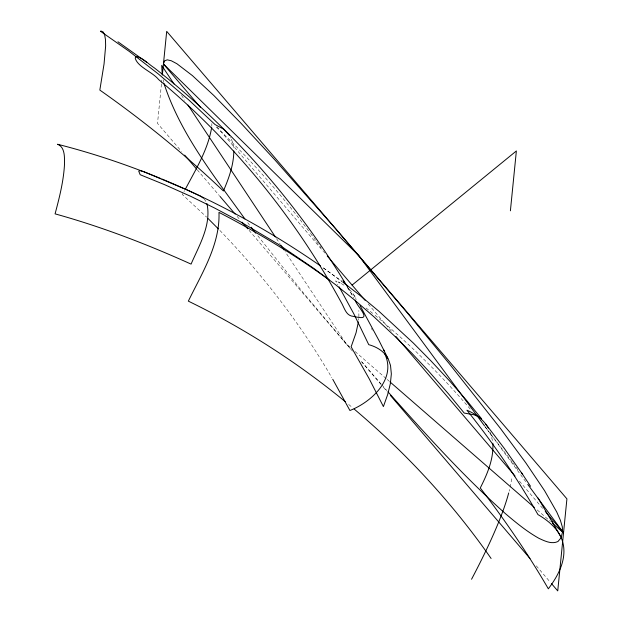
<?xml version="1.0" encoding="UTF-8"?>
<svg xmlns="http://www.w3.org/2000/svg" width="622" height="622" viewBox="0 0 622 622"><rect width="100%" height="100%" fill="white"/><g stroke="black" fill="none" stroke-linecap="round" stroke-linejoin="round"><path stroke-width="0.47" stroke-dasharray="3.11 2.33" d="M358.902 316.831L358.84 310.533M211.799 126.072L211.869 123.584M358.622 320.159L358.793 318.48M161.432 84.094L157.514 123.397L181.5 151.418M161.533 83.13L161.914 79.297M183.98 191.592L184.524 190.643M182.884 193.52L182.332 194.484L206.652 217.156M337.085 281.517L335.577 280.911L337.178 283.601M341.315 283.546L345.093 285.879M323.238 267.857L341.735 281.323M323.494 268.004L342.123 281.556M366.063 307.999L368.854 310.254M370.245 311.381L374.405 314.794M375.097 315.362C409.704 343.857 441.659 375.532 470.737 409.641M348.662 404.456L351.422 406.749M347.364 287.597L348.421 288.515M349.922 347.06L346.26 343.88L302.09 291.298L256.987 234.751M355.038 351.516L386.495 378.868M387.226 379.506L389.426 381.418M537.198 509.939L550.361 521.391M216.262 127.043C250.643 159.372 281.758 195.075 310.075 232.807M349.432 289.455L352.962 293.568L356.243 299.454M219.877 230.451C262.849 274.87 300.83 324.225 331.837 377.717M381.224 384.163L361.825 361.895M381.854 384.878L386.884 390.6M204.094 198.846L206.146 201.777M352.487 351.088L346.26 343.88L285.094 251.591M197.283 169.853L219.379 195.666M237.052 216.308L240.209 219.994M249.049 230.319L351.313 349.774M361.413 361.576L380.983 384.435M383.51 387.382L387.296 391.806M536.273 565.826L550.159 582.052M216.961 126.764L323.456 251.537M368.193 303.964L391.51 331.277M519.424 481.164L542.734 508.477M484.872 426.669L486.536 428.729M487.088 429.421L512.318 462.193M247.712 222.699L250.036 225.708M310.495 233.359L316.24 241.149M485.098 426.638L526.624 482.866M512.831 462.9L517.994 469.968M316.645 241.709L318.682 244.516M319.895 246.203L321.1 247.898M323.899 251.856L324.692 252.991M181.546 95.345L184.765 100.204M276.51 238.638L280.265 244.306M347.465 287.434L352.861 296.196M348.025 287.768L353.996 298M337.497 284.137L337.816 284.682M353.724 294.68L356.429 299.33M371.388 328.362L372.376 330.173M230.661 137.47L230.933 138.014M231.438 139.134L233.001 143.977L233.748 149.474M490.393 432.236L492.702 441.729M163.143 79.686L163.664 82.431M511.611 478.792A797.482 97.156 -51 0 1 509.146 491.232"/><path stroke-width="0.93" d="M162.396 74.508L166.696 31.357L566.922 498.86L557.74 590.9L551.426 583.529M510.398 210.811L516.369 150.952L352.091 285.094M211.705 127.199C208.098 149.428 195.938 169.122 185.589 188.746M358.412 321.869L356.056 332.778L351.119 346.827L369.336 379.031L383.401 406.578L387.669 394.566L390.359 383.65L391.347 373.923L390.515 365.448L388.416 359.376L378.938 340.428L360.045 305.526M160.834 178.561C127.238 164.814 92.756 153.175 57.566 144.257C65.193 147.235 64.478 157.374 64.517 164.091C63.631 181.018 59.424 197.555 55.078 213.867C101.713 226.773 147.002 244.221 191.071 264.109C199.211 245.286 211.635 224.721 206.916 203.503M162.101 179.082C217.747 202.212 270.889 231.407 320.361 265.812M184.991 189.049L143.589 171.563L140.168 170.63L138.729 171.167L140.175 174.712L164.418 184.586L191.032 196.474L214.582 208.02L240.325 221.727L277.894 243.995L314.126 268.618L335.771 284.86L354.983 300.348L373.76 316.637L394.076 335.569L411.5 352.861L428.379 370.86L448.618 394.021L464.214 413.07L474.127 414.804L478.225 416.553L481.622 418.816L466.033 399.728L449.768 381.099L430.774 360.698L413.311 343.017L379.047 311.365L359.889 295.364L342.745 282.023M186.009 189.399L200.572 196.148L203.472 198.224M338.547 282.163L339.954 282.831M117.955 41.791L146.745 62.317M329.085 279.807C294.198 254.522 257.213 232.216 218.975 212.39C220.204 244.376 201.878 273.338 188.342 301.141C244.337 328.33 297.067 362.159 345.202 401.61M354.159 409.051C405.855 452.808 452.365 502.879 491.1 558.478M390.157 382.056L534.267 507.397M552.561 523.296L563.532 532.844L527.775 484.429M208.137 218.61L218.423 228.958M388.144 392.031C425.65 434.148 463.429 476.281 505.616 513.811C516.151 522.752 526.888 531.585 538.986 538.357C544.818 541.016 551.566 544.507 557.95 541.521L561.075 537.82L562.599 531.756L562.311 526.818L560.36 520.241L556.752 512.023L544.553 490.649L525.722 462.706L500.243 428.193L449.589 364.088L407.519 313.138L335.53 228.585L274.559 159.543L241.282 123.545L213.914 95.578L192.439 75.635L176.873 63.716L171.307 60.769L167.209 59.829L164.589 60.894L163.446 63.973L358.808 255.611L484.522 425.86M184.656 155.111L196.653 169.114M220.009 196.404L235.155 214.1M242.106 222.209L247.781 228.849M390.453 395.491L529.96 558.455M163.407 64.004L200.579 107.567M327.234 255.969L365.044 300.27M395.919 336.448L515.016 475.993M545.261 511.432L563.532 532.844M492.834 443.214C493.79 459.052 487.259 474.127 480.27 487.959C504.94 520.186 527.985 553.689 548.34 588.816C557.623 576.54 566.028 561.316 563.454 545.385C561.207 531.367 549.615 521.329 537.944 514.581C517.115 477.968 493.215 443.128 466.935 410.217C474.221 413.28 481.031 417.86 485.829 424.212L504.108 448.151L522.659 474.438M251.195 227.217L255.829 233.242M485.829 424.212L488.387 428.076M244.866 218.897C214.279 176.267 180.349 133.847 163.936 83.301M521.314 472.417L530.543 486.311M229.456 135.386L223.764 129.244L215.056 124.54L188.443 99.637L158.175 73.847L129.283 51.432L100.406 31.209L101.223 31.1L103.252 32.08L104.675 34.964L105.491 39.754L105.639 45.974L104.053 63.942L99.831 90.081C143.394 120.668 184.796 154.326 223.391 190.993C228.818 178.32 233.755 164.923 233.802 150.959M174.036 84.009L161.697 65.396L162.272 75.106M187.984 105.064L275.437 237.013M280.802 245.115L284.021 249.966M343.064 280.475L345.272 283.951M538.061 498.051L560.064 535.386M347.62 287.092C297.246 203.067 231.423 128.109 154.194 67.79C148.534 64.19 143.643 58.367 136.91 56.641C135.767 56.415 135.098 57.636 135.324 58.631C138.294 67.316 152.841 72.23 158.688 79.616C232.846 141.311 294.983 217.373 341.058 302.098C344.471 307.727 345.855 315.96 353.529 316.38C355.31 316.839 357.121 317.22 358.956 317.407C371.785 319.56 355.924 305.153 355.178 300.053M387.84 358.264C383.961 351.088 376.411 346.749 368.745 344.666L353.988 314.133L339.713 287.924M339.083 286.843L339.394 287.387M332.739 379.264L349.914 410.504C371.381 402.092 396.743 378.907 384.746 353.848M552.149 521.376L553.424 523.654M383.44 349.331L384.544 351.624M508.703 492.951A797.482 97.156 -51 0 1 471.546 579.253"/></g></svg>
